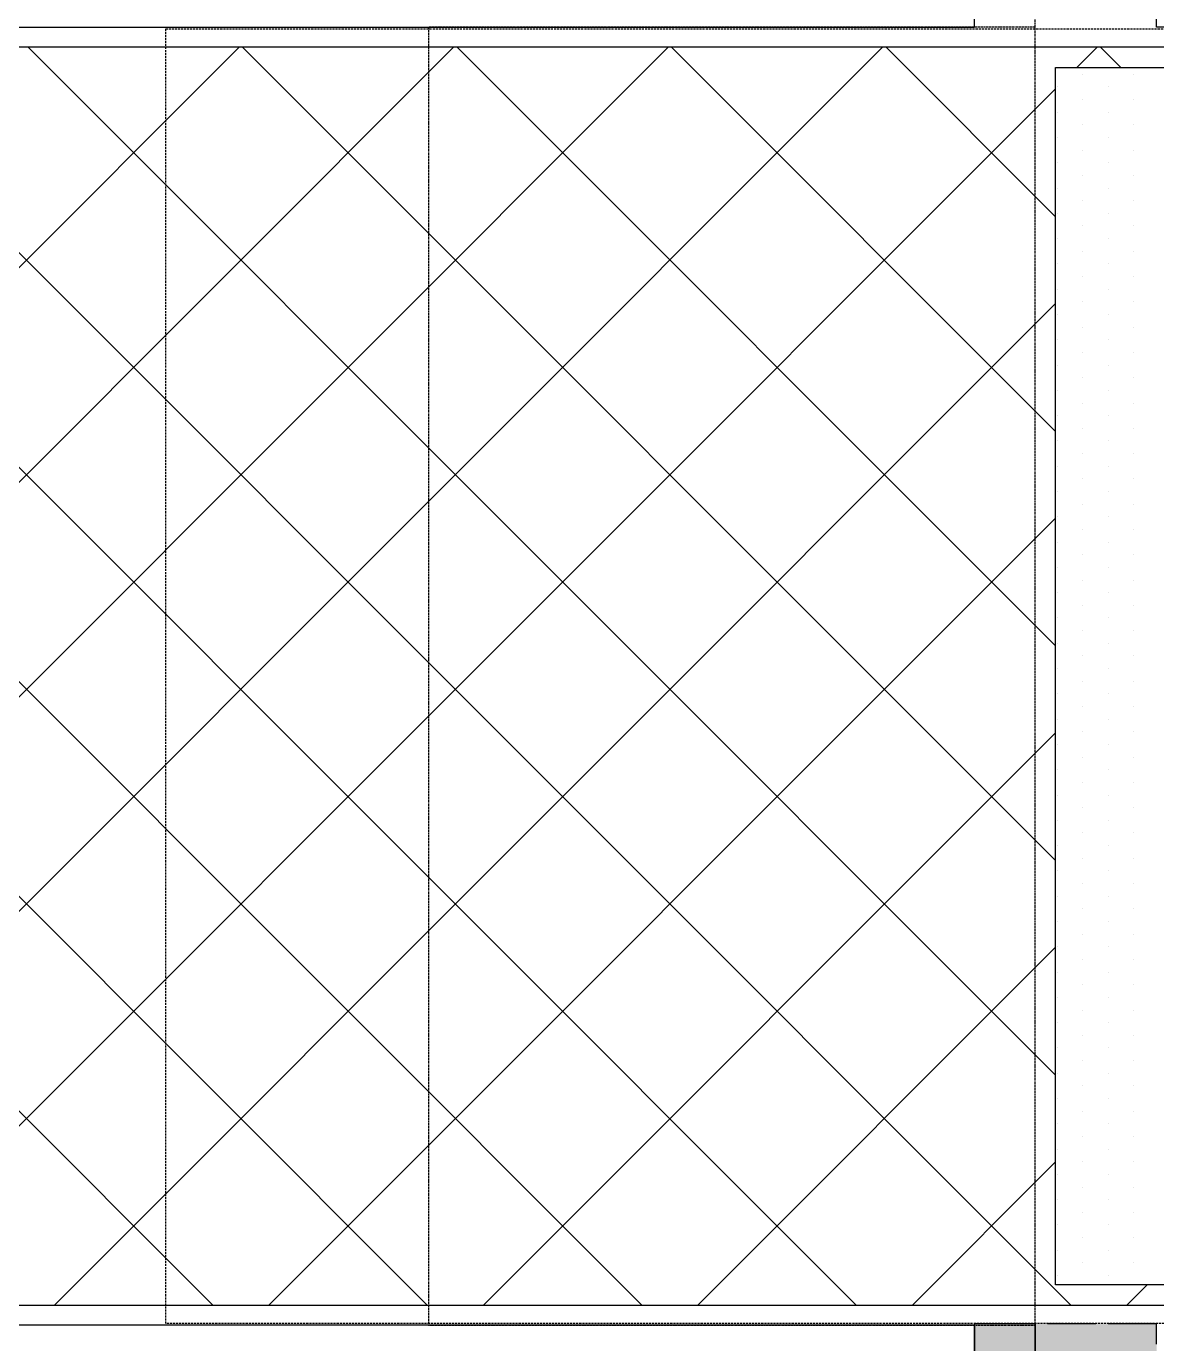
# Model space of a CAD drawing. Header units: millimetres. Extents: x 71819 to 78266, y 23672 to 38445.
# Drawn here: x 74008.7 to 74288.2, y 31504 to 31829.6 of the extents above; entities that cross this region are included whole.
import ezdxf

# ---------------------------------------------------------------- set-up
doc = ezdxf.new("R2010")
doc.units = ezdxf.units.MM
for name, pattern in [('ACAD_ISO02W100', [15, 12, -3]), ('CACHE', [0.375, 0.25, -0.125]), ('DASHED2', [0.375, 0.25, -0.125]), ('PROJECTION', [0.375, 0.25, -0.125])]:
    doc.linetypes.add(name, pattern=pattern)
doc.layers.add('Plan Archi', color=8, linetype='Continuous')

msp = doc.modelspace()

# ---------------------------------------------------------------- hatches: boundary and pattern name
at = {"layer": 'Plan Archi'}
h = msp.add_hatch(color=256, dxfattribs=at)
h.dxf.hatch_style = 1
h.paths.add_polyline_path([(74258.2, 31508.91), (74243.18, 31508.91), (74243.18, 31458.55), (74258.2, 31458.55)])
at = {"layer": 'Plan Archi', "linetype": 'ACAD_ISO02W100'}
msp.add_hatch(color=256, dxfattribs=at).paths.add_polyline_path([(74258.2, 31458.91), (74288.2, 31458.91), (74288.2, 31508.91), (74258.2, 31508.91)])

# ---------------------------------------------------------------- linework, layer by layer
at = {"layer": 'Plan Archi', "linetype": 'DASHED2'}
msp.add_line((74258.18, 31458.55), (74258.18, 32524.66), dxfattribs=at)
at = {"layer": 'Plan Archi'}
for p, q in [((74243.18, 31829.38), (74243.18, 31839.38)), ((74288.18, 31829.38), (74288.18, 31834.38)), ((73768.55, 31829.38), (74243.18, 31829.38)), ((74654.62, 31829.38), (74288.18, 31829.38)), ((74557.81, 31824.38), (73776.33, 31824.38)), ((73797.04, 31824.38), (74107.87, 31513.55)), ((73850.07, 31824.38), (74160.9, 31513.55)), ((74061.33, 31824.38), (73865.57, 31628.61)), ((74114.37, 31824.38), (73882.17, 31592.18)), ((74167.4, 31824.38), (73898.78, 31555.76)), ((73903.1, 31824.38), (74213.93, 31513.55)), ((74220.43, 31824.38), (73915.38, 31519.33)), ((73956.14, 31824.38), (74266.97, 31513.55)), ((74009.17, 31824.38), (74263.18, 31570.37)), ((74062.2, 31824.38), (74263.18, 31623.4)), ((74115.24, 31824.38), (74263.18, 31676.43)), ((74168.27, 31824.38), (74263.18, 31729.47)), ((74221.3, 31824.38), (74263.18, 31782.5)), ((74273.47, 31824.38), (74268.47, 31819.38)), ((74274.34, 31824.38), (74279.34, 31819.38)), ((74263.18, 31518.55), (74263.18, 31819.38)), ((74263.18, 31819.38), (74552.81, 31819.38)), ((74269.94, 31817.72), (74269.94, 31817.72)), ((74282.44, 31817.72), (74282.44, 31817.72)), ((74263.18, 31814.09), (73962.64, 31513.55)), ((74263.69, 31814.6), (74263.69, 31814.6)), ((74269.94, 31811.47), (74269.94, 31811.47)), ((74276.19, 31814.6), (74276.19, 31814.6)), ((74282.44, 31811.47), (74282.44, 31811.47)), ((74263.69, 31808.35), (74263.69, 31808.35)), ((74276.19, 31808.35), (74276.19, 31808.35)), ((74269.94, 31805.22), (74269.94, 31805.22)), ((74282.44, 31805.22), (74282.44, 31805.22)), ((74263.69, 31802.1), (74263.69, 31802.1)), ((74276.19, 31802.1), (74276.19, 31802.1)), ((74269.94, 31798.97), (74269.94, 31798.97)), ((74282.44, 31798.97), (74282.44, 31798.97)), ((74263.69, 31795.85), (74263.69, 31795.85)), ((74276.19, 31795.85), (74276.19, 31795.85)), ((74269.94, 31792.72), (74269.94, 31792.72)), ((74282.44, 31792.72), (74282.44, 31792.72)), ((74263.69, 31789.6), (74263.69, 31789.6)), ((74276.19, 31789.6), (74276.19, 31789.6)), ((74269.94, 31786.47), (74269.94, 31786.47)), ((74282.44, 31786.47), (74282.44, 31786.47)), ((74263.69, 31783.35), (74263.69, 31783.35)), ((74276.19, 31783.35), (74276.19, 31783.35)), ((74269.94, 31780.22), (74269.94, 31780.22)), ((74282.44, 31780.22), (74282.44, 31780.22)), ((74263.69, 31777.1), (74263.69, 31777.1)), ((74276.19, 31777.1), (74276.19, 31777.1)), ((74269.94, 31773.97), (74269.94, 31773.97)), ((74282.44, 31773.97), (74282.44, 31773.97)), ((74263.69, 31770.85), (74263.69, 31770.85)), ((74276.19, 31770.85), (74276.19, 31770.85)), ((74269.94, 31767.72), (74269.94, 31767.72)), ((74282.44, 31767.72), (74282.44, 31767.72)), ((73803.4, 31764.98), (74054.83, 31513.55)), ((74263.69, 31764.6), (74263.69, 31764.6)), ((74276.19, 31764.6), (74276.19, 31764.6)), ((74263.18, 31761.06), (74015.67, 31513.55)), ((74269.94, 31761.47), (74269.94, 31761.47)), ((74282.44, 31761.47), (74282.44, 31761.47)), ((74263.69, 31758.35), (74263.69, 31758.35)), ((74276.19, 31758.35), (74276.19, 31758.35)), ((74269.94, 31755.22), (74269.94, 31755.22)), ((74282.44, 31755.22), (74282.44, 31755.22)), ((74263.69, 31752.1), (74263.69, 31752.1)), ((74276.19, 31752.1), (74276.19, 31752.1)), ((74269.94, 31748.97), (74269.94, 31748.97)), ((74282.44, 31748.97), (74282.44, 31748.97)), ((74263.69, 31745.85), (74263.69, 31745.85)), ((74276.19, 31745.85), (74276.19, 31745.85)), ((74269.94, 31742.72), (74269.94, 31742.72)), ((74282.44, 31742.72), (74282.44, 31742.72)), ((74263.69, 31739.6), (74263.69, 31739.6)), ((74276.19, 31739.6), (74276.19, 31739.6)), ((74263.69, 31733.35), (74263.69, 31733.35)), ((74269.94, 31736.47), (74269.94, 31736.47)), ((74276.19, 31733.35), (74276.19, 31733.35)), ((74282.44, 31736.47), (74282.44, 31736.47)), ((74269.94, 31730.22), (74269.94, 31730.22)), ((74282.44, 31730.22), (74282.44, 31730.22)), ((74263.69, 31727.1), (74263.69, 31727.1)), ((74276.19, 31727.1), (74276.19, 31727.1)), ((74269.94, 31723.97), (74269.94, 31723.97)), ((74282.44, 31723.97), (74282.44, 31723.97)), ((74263.69, 31720.85), (74263.69, 31720.85)), ((74276.19, 31720.85), (74276.19, 31720.85)), ((74269.94, 31717.72), (74269.94, 31717.72)), ((74282.44, 31717.72), (74282.44, 31717.72)), ((74263.69, 31714.6), (74263.69, 31714.6)), ((74276.19, 31714.6), (74276.19, 31714.6)), ((74269.94, 31711.47), (74269.94, 31711.47)), ((74282.44, 31711.47), (74282.44, 31711.47)), ((74263.18, 31708.02), (74068.7, 31513.55)), ((74263.69, 31708.35), (74263.69, 31708.35)), ((74276.19, 31708.35), (74276.19, 31708.35)), ((74269.94, 31705.22), (74269.94, 31705.22)), ((74282.44, 31705.22), (74282.44, 31705.22)), ((74263.69, 31702.1), (74263.69, 31702.1)), ((74276.19, 31702.1), (74276.19, 31702.1)), ((74269.94, 31698.97), (74269.94, 31698.97)), ((74282.44, 31698.97), (74282.44, 31698.97)), ((74263.69, 31695.85), (74263.69, 31695.85)), ((74276.19, 31695.85), (74276.19, 31695.85)), ((74269.94, 31692.72), (74269.94, 31692.72)), ((74282.44, 31692.72), (74282.44, 31692.72)), ((74263.69, 31689.6), (74263.69, 31689.6)), ((74276.19, 31689.6), (74276.19, 31689.6)), ((74269.94, 31686.47), (74269.94, 31686.47)), ((74282.44, 31686.47), (74282.44, 31686.47)), ((74263.69, 31683.35), (74263.69, 31683.35)), ((74276.19, 31683.35), (74276.19, 31683.35)), ((74269.94, 31680.22), (74269.94, 31680.22)), ((74282.44, 31680.22), (74282.44, 31680.22)), ((74263.69, 31677.1), (74263.69, 31677.1)), ((74276.19, 31677.1), (74276.19, 31677.1)), ((74269.94, 31673.97), (74269.94, 31673.97)), ((74282.44, 31673.97), (74282.44, 31673.97)), ((74263.69, 31670.85), (74263.69, 31670.85)), ((74276.19, 31670.85), (74276.19, 31670.85)), ((74269.94, 31667.72), (74269.94, 31667.72)), ((74282.44, 31667.72), (74282.44, 31667.72)), ((74263.69, 31664.6), (74263.69, 31664.6)), ((74276.19, 31664.6), (74276.19, 31664.6)), ((74269.94, 31661.47), (74269.94, 31661.47)), ((74282.44, 31661.47), (74282.44, 31661.47)), ((74263.69, 31658.35), (74263.69, 31658.35)), ((74269.94, 31655.22), (74269.94, 31655.22)), ((74276.19, 31658.35), (74276.19, 31658.35)), ((74282.44, 31655.22), (74282.44, 31655.22)), ((74263.18, 31654.99), (74121.74, 31513.55)), ((74263.69, 31652.1), (74263.69, 31652.1)), ((74276.19, 31652.1), (74276.19, 31652.1)), ((74269.94, 31648.97), (74269.94, 31648.97)), ((74282.44, 31648.97), (74282.44, 31648.97)), ((74263.69, 31645.85), (74263.69, 31645.85)), ((74276.19, 31645.85), (74276.19, 31645.85)), ((74269.94, 31642.72), (74269.94, 31642.72)), ((74282.44, 31642.72), (74282.44, 31642.72)), ((74263.69, 31639.6), (74263.69, 31639.6)), ((74276.19, 31639.6), (74276.19, 31639.6)), ((74269.94, 31636.47), (74269.94, 31636.47)), ((74282.44, 31636.47), (74282.44, 31636.47)), ((74263.69, 31633.35), (74263.69, 31633.35)), ((74276.19, 31633.35), (74276.19, 31633.35)), ((74269.94, 31630.22), (74269.94, 31630.22)), ((74282.44, 31630.22), (74282.44, 31630.22)), ((74263.69, 31627.1), (74263.69, 31627.1)), ((74276.19, 31627.1), (74276.19, 31627.1)), ((74269.94, 31623.97), (74269.94, 31623.97)), ((74282.44, 31623.97), (74282.44, 31623.97)), ((74263.69, 31620.85), (74263.69, 31620.85)), ((74276.19, 31620.85), (74276.19, 31620.85)), ((74269.94, 31617.72), (74269.94, 31617.72)), ((74282.44, 31617.72), (74282.44, 31617.72)), ((74263.69, 31614.6), (74263.69, 31614.6)), ((74276.19, 31614.6), (74276.19, 31614.6)), ((74269.94, 31611.47), (74269.94, 31611.47)), ((74282.44, 31611.47), (74282.44, 31611.47)), ((74263.69, 31608.35), (74263.69, 31608.35)), ((74276.19, 31608.35), (74276.19, 31608.35)), ((74269.94, 31605.22), (74269.94, 31605.22)), ((74282.44, 31605.22), (74282.44, 31605.22)), ((74263.18, 31601.96), (74174.77, 31513.55)), ((74263.69, 31602.1), (74263.69, 31602.1)), ((74276.19, 31602.1), (74276.19, 31602.1)), ((74269.94, 31598.97), (74269.94, 31598.97)), ((74282.44, 31598.97), (74282.44, 31598.97)), ((74263.69, 31595.85), (74263.69, 31595.85)), ((74276.19, 31595.85), (74276.19, 31595.85)), ((74269.94, 31592.72), (74269.94, 31592.72)), ((74282.44, 31592.72), (74282.44, 31592.72)), ((74263.69, 31589.6), (74263.69, 31589.6)), ((74276.19, 31589.6), (74276.19, 31589.6)), ((74269.94, 31586.47), (74269.94, 31586.47)), ((74282.44, 31586.47), (74282.44, 31586.47)), ((74263.69, 31583.35), (74263.69, 31583.35)), ((74276.19, 31583.35), (74276.19, 31583.35)), ((74263.69, 31577.1), (74263.69, 31577.1)), ((74269.94, 31580.22), (74269.94, 31580.22)), ((74276.19, 31577.1), (74276.19, 31577.1)), ((74282.44, 31580.22), (74282.44, 31580.22)), ((74269.94, 31573.97), (74269.94, 31573.97)), ((74282.44, 31573.97), (74282.44, 31573.97)), ((74263.69, 31570.85), (74263.69, 31570.85)), ((74276.19, 31570.85), (74276.19, 31570.85)), ((74269.94, 31567.72), (74269.94, 31567.72)), ((74282.44, 31567.72), (74282.44, 31567.72)), ((74263.69, 31564.6), (74263.69, 31564.6)), ((74276.19, 31564.6), (74276.19, 31564.6)), ((74269.94, 31561.47), (74269.94, 31561.47)), ((74282.44, 31561.47), (74282.44, 31561.47)), ((74263.69, 31558.35), (74263.69, 31558.35)), ((74276.19, 31558.35), (74276.19, 31558.35)), ((74269.94, 31555.22), (74269.94, 31555.22)), ((74282.44, 31555.22), (74282.44, 31555.22)), ((74263.69, 31552.1), (74263.69, 31552.1)), ((74276.19, 31552.1), (74276.19, 31552.1)), ((74263.18, 31548.93), (74227.8, 31513.55)), ((74269.94, 31548.97), (74269.94, 31548.97)), ((74282.44, 31548.97), (74282.44, 31548.97)), ((74263.69, 31545.85), (74263.69, 31545.85)), ((74276.19, 31545.85), (74276.19, 31545.85)), ((74269.94, 31542.72), (74269.94, 31542.72)), ((74282.44, 31542.72), (74282.44, 31542.72)), ((74263.69, 31539.6), (74263.69, 31539.6)), ((74276.19, 31539.6), (74276.19, 31539.6)), ((74269.94, 31536.47), (74269.94, 31536.47)), ((74282.44, 31536.47), (74282.44, 31536.47)), ((74263.69, 31533.35), (74263.69, 31533.35)), ((74276.19, 31533.35), (74276.19, 31533.35)), ((74269.94, 31530.22), (74269.94, 31530.22)), ((74282.44, 31530.22), (74282.44, 31530.22)), ((74263.69, 31527.1), (74263.69, 31527.1)), ((74276.19, 31527.1), (74276.19, 31527.1)), ((74269.94, 31523.97), (74269.94, 31523.97)), ((74282.44, 31523.97), (74282.44, 31523.97)), ((74552.81, 31518.55), (74263.18, 31518.55)), ((74263.69, 31520.85), (74263.69, 31520.85)), ((74276.19, 31520.85), (74276.19, 31520.85)), ((74285.83, 31518.55), (74280.83, 31513.55)), ((73918.02, 31513.55), (74557.81, 31513.55)), ((74258.2, 31508.91), (74243.18, 31508.91)), ((74243.18, 31508.91), (74243.18, 31458.55)), ((74258.2, 31458.55), (74258.2, 31508.91)), ((74243.18, 31508.55), (73914.8, 31508.55)), ((74243.2, 31488.55), (74243.18, 31508.55))]:
    msp.add_line(p, q, dxfattribs=at)
at = {"layer": 'Plan Archi', "linetype": 'PROJECTION', "ltscale": 2}
for p, q in [((74043.2, 31828.96), (75078.21, 31828.96)), ((74043.2, 31508.96), (74043.2, 31828.96)), ((75078.21, 31508.96), (74043.2, 31508.96))]:
    msp.add_line(p, q, dxfattribs=at)
at = {"layer": 'Plan Archi', "linetype": 'CACHE'}
for p, q in [((74258.18, 31829.38), (74108.2, 31829.38)), ((74108.2, 31829.38), (74108.2, 31508.55)), ((74108.2, 31508.55), (74258.18, 31508.55))]:
    msp.add_line(p, q, dxfattribs=at)
at = {"layer": 'Plan Archi', "linetype": 'ACAD_ISO02W100'}
for p, q in [((74288.2, 31508.91), (74258.2, 31508.91)), ((74258.2, 31508.91), (74258.2, 31458.91)), ((74288.2, 31458.91), (74288.2, 31508.91))]:
    msp.add_line(p, q, dxfattribs=at)

doc.saveas('drawing.dxf')
